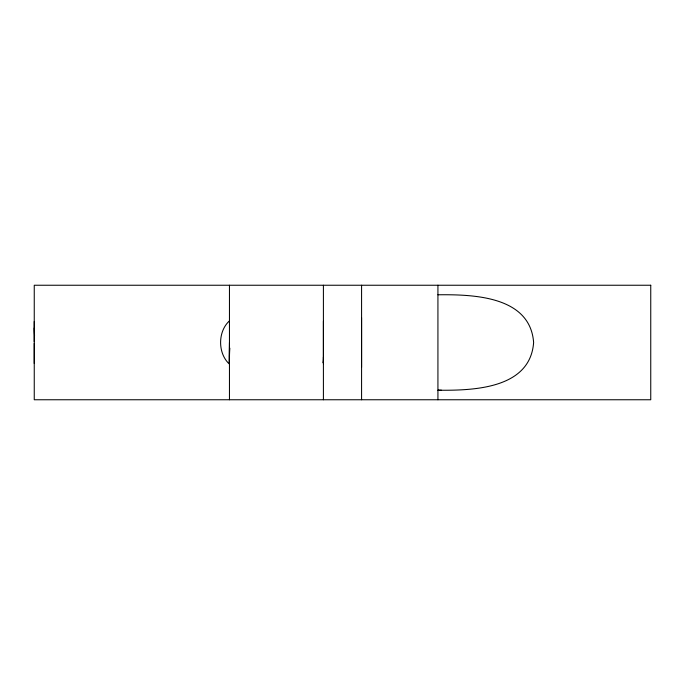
<?xml version="1.0" encoding="UTF-8"?>
<svg xmlns="http://www.w3.org/2000/svg" width="685" height="685" viewBox="0 0 685 685"><rect width="100%" height="100%" fill="white"/><g stroke="black" fill="none" stroke-linecap="round" stroke-linejoin="round"><path stroke-width="1.03" d="M34.25 363.495L34.25 343.365M34.25 341.635L34.25 321.505M229.458 342.5L229.055 363.778C217.787 353.058 217.787 331.942 229.055 321.222L229.458 322.301M323.406 363.795L323.406 321.205M361.577 367.348L361.577 317.652M437.929 294.781C473.129 294.413 530.181 295.997 533.624 342.5C530.224 389.003 473.018 390.57 437.929 390.219L441.457 390.219M437.929 285.243L437.929 399.757M361.577 285.243L361.577 399.757M323.406 285.243L323.406 399.757M229.458 285.243L229.458 399.757M323.397 357.031A20.755 2.072 84.2 0 1 322.943 362.596M229.475 357.031A20.755 2.072 -84.2 0 1 229.835 348.177M34.55 335.59A20.764 2.123 84.1 0 1 34.259 327.978M650.75 285.243L34.25 285.243L34.25 399.757L650.75 399.757L650.75 285.243"/></g></svg>
